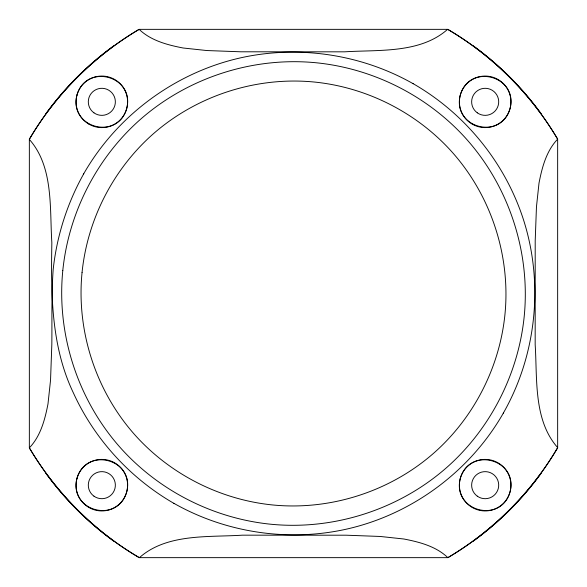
<?xml version="1.0" encoding="UTF-8"?>
<svg xmlns="http://www.w3.org/2000/svg" width="587" height="587" viewBox="0 0 587 587"><rect width="100%" height="100%" fill="white"/><g stroke="black" fill="none" stroke-linecap="round" stroke-linejoin="round"><path stroke-width="0.88" d="M83.706 173.84C67.219 203.3 56.8 235.952 53.175 269.521C51.407 294.498 52.104 319.541 51.825 344.562L50.541 380.178L47.995 403.893C44.964 419.529 40.672 436.038 29.35 447.866C55.934 492.992 94.008 531.066 139.134 557.65L447.866 557.65C492.992 531.066 531.066 492.992 557.65 447.866L557.65 139.134C531.066 94.008 492.992 55.934 447.866 29.35L139.134 29.35C94.008 55.934 55.934 94.008 29.35 139.134L29.35 447.866C56.139 492.926 94.089 531.213 139.412 557.65C166.906 533.304 208.231 537.369 242.321 535.175L346.205 535.205L380.178 536.459L403.893 539.005C419.529 542.036 436.038 546.328 447.866 557.65C492.926 530.861 531.213 492.911 557.65 447.588C533.304 420.094 537.369 378.769 535.175 344.679L535.205 240.795L536.459 206.822L539.005 183.107C542.036 167.471 546.328 150.962 557.65 139.134C530.861 94.074 492.911 55.787 447.588 29.35C420.094 53.696 378.769 49.631 344.679 51.825L240.795 51.795L206.822 50.541L183.107 47.995C167.471 44.964 150.962 40.672 139.134 29.35C94.074 56.139 55.787 94.089 29.35 139.412C53.696 166.906 49.631 208.231 51.825 242.321L51.832 243.458C50.966 293.962 51.062 346.286 73.382 392.894C94.448 439.105 130.138 478.214 174.17 503.507M503.294 413.16C536.804 354.438 544.046 281.841 522.804 217.66C504.101 161.432 464.258 112.902 412.83 83.493M83.493 174.17C116.982 115.294 175.843 71.937 242.042 57.526C299.825 45.038 361.753 54.518 413.16 83.706M503.507 412.83C470.018 471.706 411.157 515.063 344.958 529.474C287.175 541.962 225.247 532.482 173.84 503.294M541.082 473.379A306.025 306.025 0 0 1 473.379 541.082M113.621 541.082A306.025 306.025 0 0 1 45.918 473.379M45.918 113.621A306.025 306.025 0 0 1 113.621 45.918M473.379 45.918A306.025 306.025 0 0 1 541.082 113.621M62.802 270.482C56.345 335.052 78.335 401.545 122.023 449.539C160.295 491.436 214.02 518.453 270.482 524.198C335.052 530.655 401.545 508.665 449.539 464.977C491.436 426.705 518.453 372.98 524.198 316.518C530.655 251.948 508.665 185.455 464.977 137.461C426.705 95.564 372.98 68.547 316.518 62.802C251.948 56.345 185.455 78.335 137.461 122.023C95.564 160.295 68.547 214.02 62.802 270.482M82.063 272.397C76.141 331.589 96.297 392.527 136.338 436.508C171.419 474.912 220.661 499.676 272.397 504.937C331.589 510.859 392.527 490.703 436.508 450.662C474.912 415.581 499.676 366.339 504.937 314.603C510.859 255.411 490.703 194.473 450.662 150.492C415.581 112.088 366.339 87.324 314.603 82.063C255.411 76.141 194.473 96.297 150.492 136.338C112.088 171.419 87.324 220.661 82.063 272.397M76.941 95.16C68.606 127.775 117.627 140.909 126.726 108.5C135.054 75.884 86.032 62.75 76.941 95.16M76.941 478.5C68.606 511.116 117.627 524.25 126.726 491.84C135.054 459.225 86.032 446.091 76.941 478.5M460.274 95.16C451.946 127.775 500.968 140.909 510.059 108.5C518.394 75.884 469.373 62.75 460.274 95.16M460.274 478.5C451.946 511.116 500.968 524.25 510.059 491.84C518.394 459.225 469.373 446.091 460.274 478.5M477.282 496.162A13.53 13.53 0 0 0 498.634 486.506A13.53 13.53 0 0 0 479.594 472.843A13.53 13.53 0 0 0 477.282 496.162M472.286 507.491A25.769 25.769 0 0 0 510.939 485.17A25.769 25.769 0 0 0 472.286 462.849A25.769 25.769 0 0 0 472.286 507.491M93.942 496.162A13.53 13.53 0 0 0 115.294 486.506A13.53 13.53 0 0 0 96.253 472.843A13.53 13.53 0 0 0 93.942 496.162M88.945 507.491A25.769 25.769 0 0 0 127.599 485.17A25.769 25.769 0 0 0 88.945 462.849A25.769 25.769 0 0 0 88.945 507.491M93.942 112.821A13.53 13.53 0 0 0 115.294 103.165A13.53 13.53 0 0 0 96.253 89.503A13.53 13.53 0 0 0 93.942 112.821M88.945 124.15A25.769 25.769 0 0 0 127.599 101.83A25.769 25.769 0 0 0 88.945 79.509A25.769 25.769 0 0 0 88.945 124.15M477.282 112.821A13.53 13.53 0 0 0 498.634 103.165A13.53 13.53 0 0 0 479.594 89.503A13.53 13.53 0 0 0 477.282 112.821M472.286 124.15A25.769 25.769 0 0 0 510.939 101.83A25.769 25.769 0 0 0 472.286 79.509A25.769 25.769 0 0 0 472.286 124.15"/></g></svg>
